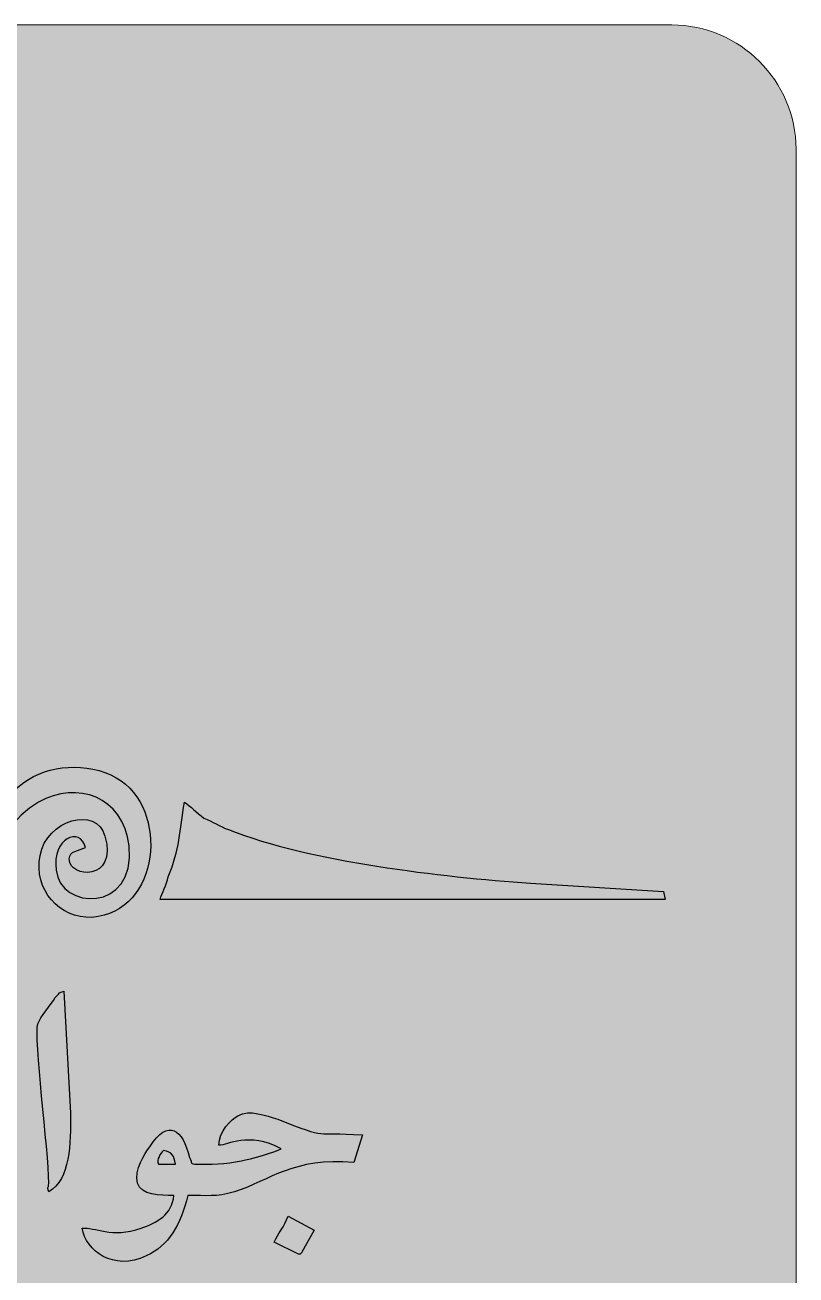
# Model space of a CAD drawing. Header units: millimetres. Extents: x -355.9 to -255.9, y -181.3 to -81.3.
# Drawn here: x -287.7 to -255.9, y -133 to -81.3 of the extents above; entities that cross this region are included whole.
import ezdxf

# ---------------------------------------------------------------- set-up
doc = ezdxf.new("R2010")
doc.units = ezdxf.units.MM
doc.header["$MEASUREMENT"] = 0
doc.layers.add('Layer 1', color=7, linetype='Continuous')

msp = doc.modelspace()

# ---------------------------------------------------------------- hatches: boundary and pattern name
at = {"layer": 'Layer 1', "true_color": 0xfff212}
h = msp.add_hatch(color=2, dxfattribs=at)
edge = h.paths.add_edge_path()
edge.add_spline(control_points=[(-261.0166, -81.3447), (-261.0166, -81.3447), (-350.7462, -81.3447), (-350.7462, -81.3447), (-353.5706, -81.3447), (-355.8814, -83.6554), (-355.8814, -86.4799), (-355.8814, -86.4799), (-355.8814, -176.2094), (-355.8814, -176.2094), (-355.8814, -179.0339), (-353.5706, -181.3446), (-350.7462, -181.3446), (-350.7462, -181.3446), (-261.0166, -181.3446), (-261.0166, -181.3446), (-258.1922, -181.3446), (-255.8814, -179.0339), (-255.8814, -176.2094), (-255.8814, -176.2094), (-255.8814, -86.4799), (-255.8814, -86.4799), (-255.8814, -83.6554), (-258.1922, -81.3447), (-261.0166, -81.3447)], knot_values=[0, 0, 0, 0, 0.125, 0.125, 0.125, 0.25, 0.25, 0.25, 0.375, 0.375, 0.375, 0.5, 0.5, 0.5, 0.625, 0.625, 0.625, 0.75, 0.75, 0.75, 0.875, 0.875, 0.875, 1, 1, 1, 1], degree=3, periodic=1)
at = {"layer": 'Layer 1', "true_color": 0x373435}
h = msp.add_hatch(color=250, dxfattribs=at)
edge = h.paths.add_edge_path()
edge.add_spline(control_points=[(-292.0916, -118.0127), (-289.6759, -118.0798), (-289.2733, -114.6575), (-287.1931, -113.4497), (-285.5827, -112.5773), (-283.7037, -113.1813), (-283.4353, -115.2615), (-283.1669, -118.0798), (-286.3207, -117.8785), (-286.4549, -116.268), (-286.6563, -114.9259), (-285.4484, -114.4562), (-285.2471, -115.3285), (-285.5155, -115.4627), (-285.9181, -115.4627), (-285.9181, -115.7983), (-285.9181, -116.6035), (-283.905, -116.7377), (-284.4419, -114.8588), (-284.7774, -113.5839), (-286.8576, -114.1878), (-287.126, -115.6641), (-287.3944, -117.0732), (-286.3207, -118.2811), (-284.9787, -118.214), (-282.1604, -118.0127), (-281.7577, -113.7181), (-283.9721, -112.4431), (-285.18, -111.7721), (-286.7905, -111.9063), (-287.7971, -112.6444), (-289.5417, -113.9193), (-289.8773, -116.1338), (-292.0916, -118.0127)], knot_values=[0, 0, 0, 0, 0.0909091, 0.0909091, 0.0909091, 0.1818182, 0.1818182, 0.1818182, 0.2727273, 0.2727273, 0.2727273, 0.3636364, 0.3636364, 0.3636364, 0.4545455, 0.4545455, 0.4545455, 0.5454545, 0.5454545, 0.5454545, 0.6363636, 0.6363636, 0.6363636, 0.7272727, 0.7272727, 0.7272727, 0.8181818, 0.8181818, 0.8181818, 0.9090909, 0.9090909, 0.9090909, 1, 1, 1, 1], degree=3, periodic=1)
h = msp.add_hatch(color=250, dxfattribs=at)
edge = h.paths.add_edge_path()
edge.add_spline(control_points=[(-282.1604, -117.4758), (-282.1604, -117.4758), (-261.2912, -117.4758), (-261.2912, -117.4758), (-261.2912, -117.4758), (-261.3583, -117.1403), (-261.3583, -117.1403), (-261.3583, -117.1403), (-266.8608, -116.8048), (-266.8608, -116.8048), (-270.5515, -116.5364), (-275.9197, -115.9325), (-279.342, -114.5904), (-279.6776, -114.4562), (-280.013, -114.2549), (-280.3486, -114.1207), (-280.684, -113.8523), (-280.8854, -113.6509), (-281.1538, -113.4497), (-281.3551, -114.6575), (-281.3551, -115.3957), (-281.8248, -116.5364), (-281.8919, -116.8719), (-282.0932, -117.2074), (-282.1604, -117.4758)], knot_values=[0, 0, 0, 0, 0.125, 0.125, 0.125, 0.25, 0.25, 0.25, 0.375, 0.375, 0.375, 0.5, 0.5, 0.5, 0.625, 0.625, 0.625, 0.75, 0.75, 0.75, 0.875, 0.875, 0.875, 1, 1, 1, 1], degree=3, periodic=1)
h = msp.add_hatch(color=250, dxfattribs=at)
edge = h.paths.add_edge_path()
edge.add_spline(control_points=[(-286.1346, -121.2609), (-286.4051, -121.3511), (-286.2248, -121.2609), (-286.4953, -121.5314), (-286.6757, -121.802), (-287.1265, -122.343), (-287.2167, -122.6135), (-287.3971, -123.1546), (-286.7658, -127.8436), (-286.7658, -129.1962), (-286.7658, -129.4667), (-286.856, -129.2864), (-286.7658, -129.5569), (-285.8641, -129.0158), (-285.8641, -127.5731), (-285.8641, -126.3106), (-285.8641, -126.3106), (-286.1346, -121.2609), (-286.1346, -121.2609)], knot_values=[0, 0, 0, 0, 0.1666667, 0.1666667, 0.1666667, 0.3333333, 0.3333333, 0.3333333, 0.5, 0.5, 0.5, 0.6666667, 0.6666667, 0.6666667, 0.8333333, 0.8333333, 0.8333333, 1, 1, 1, 1], degree=3, periodic=1)
h = msp.add_hatch(color=250, dxfattribs=at)
edge = h.paths.add_edge_path()
edge.add_spline(control_points=[(-278.8039, -128.2726), (-279.4472, -128.4155), (-280.0906, -128.4155), (-280.7339, -128.4155), (-280.9483, -128.3441), (-280.8054, -128.4155), (-280.9483, -128.1296), (-281.2342, -126.9859), (-281.8061, -126.4856), (-282.5924, -127.7007), (-282.8068, -127.9867), (-283.2357, -128.63), (-283.0927, -129.2018), (-282.9498, -129.7022), (-282.1635, -129.7022), (-281.5917, -129.7022), (-281.6631, -130.4885), (-282.3065, -130.8459), (-282.9498, -131.0603), (-284.1649, -131.4892), (-284.8797, -130.9888), (-285.3801, -131.0603), (-285.2371, -131.9895), (-284.0935, -132.8473), (-282.7353, -132.204), (-281.8061, -131.7751), (-281.3057, -130.9173), (-281.0198, -129.7022), (-280.2335, -129.7022), (-279.8761, -129.7737), (-279.0898, -129.5592), (-277.5888, -129.0589), (-276.6595, -128.1296), (-274.1577, -128.3441), (-274.1577, -128.3441), (-273.8003, -127.2004), (-273.8003, -127.2004), (-275.9447, -127.0574), (-275.087, -127.4148), (-277.3028, -126.5571), (-277.8032, -126.4141), (-278.4465, -126.1282), (-278.9469, -126.4141), (-279.2328, -126.5571), (-279.7332, -127.0574), (-279.7332, -127.6293), (-279.3758, -127.6293), (-278.518, -127.0574), (-277.1599, -127.7722), (-277.3743, -127.9152), (-278.4465, -128.2011), (-278.8039, -128.2726)], knot_values=[0, 0, 0, 0, 0.0588235, 0.0588235, 0.0588235, 0.1176471, 0.1176471, 0.1176471, 0.1764706, 0.1764706, 0.1764706, 0.2352941, 0.2352941, 0.2352941, 0.2941176, 0.2941176, 0.2941176, 0.3529412, 0.3529412, 0.3529412, 0.4117647, 0.4117647, 0.4117647, 0.4705882, 0.4705882, 0.4705882, 0.5294118, 0.5294118, 0.5294118, 0.5882353, 0.5882353, 0.5882353, 0.6470588, 0.6470588, 0.6470588, 0.7058824, 0.7058824, 0.7058824, 0.7647059, 0.7647059, 0.7647059, 0.8235294, 0.8235294, 0.8235294, 0.8823529, 0.8823529, 0.8823529, 0.9411765, 0.9411765, 0.9411765, 1, 1, 1, 1], degree=3, periodic=1)
h = msp.add_hatch(color=250, dxfattribs=at)
edge = h.paths.add_edge_path()
edge.add_spline(control_points=[(-282.235, -128.4155), (-282.3065, -128.2011), (-282.1635, -127.9867), (-282.0205, -127.8437), (-281.6631, -127.9152), (-281.5917, -128.0581), (-281.5202, -128.4155), (-281.5202, -128.4155), (-282.235, -128.4155), (-282.235, -128.4155)], knot_values=[0, 0, 0, 0, 0.3333333, 0.3333333, 0.3333333, 0.6666667, 0.6666667, 0.6666667, 1, 1, 1, 1], degree=3, periodic=1)
h = msp.add_hatch(color=250, dxfattribs=at)
edge = h.paths.add_edge_path()
edge.add_spline(control_points=[(-276.4451, -132.1325), (-276.3736, -132.1325), (-276.3736, -132.1325), (-276.3021, -132.061), (-276.3021, -131.9895), (-276.2306, -131.9181), (-276.2306, -131.9181), (-276.2306, -131.9181), (-275.8018, -131.1318), (-275.8018, -131.1318), (-275.8018, -131.1318), (-276.874, -130.5599), (-276.874, -130.5599), (-277.0169, -130.9888), (-277.3028, -131.2747), (-277.4458, -131.6321), (-277.4458, -131.6321), (-276.4451, -132.1325), (-276.4451, -132.1325)], knot_values=[0, 0, 0, 0, 0.1666667, 0.1666667, 0.1666667, 0.3333333, 0.3333333, 0.3333333, 0.5, 0.5, 0.5, 0.6666667, 0.6666667, 0.6666667, 0.8333333, 0.8333333, 0.8333333, 1, 1, 1, 1], degree=3, periodic=1)

# ---------------------------------------------------------------- linework, layer by layer
at = {"layer": 'Layer 1', "color": 250, "lineweight": 18}
msp.add_open_spline([(-261.0166, -81.3447), (-261.0166, -81.3447), (-350.7462, -81.3447), (-350.7462, -81.3447), (-353.5706, -81.3447), (-355.8814, -83.6554), (-355.8814, -86.4799), (-355.8814, -86.4799), (-355.8814, -176.2094), (-355.8814, -176.2094), (-355.8814, -179.0339), (-353.5706, -181.3446), (-350.7462, -181.3446), (-350.7462, -181.3446), (-261.0166, -181.3446), (-261.0166, -181.3446), (-258.1922, -181.3446), (-255.8814, -179.0339), (-255.8814, -176.2094), (-255.8814, -176.2094), (-255.8814, -86.4799), (-255.8814, -86.4799), (-255.8814, -83.6554), (-258.1922, -81.3447), (-261.0166, -81.3447)], degree=3, knots=[0, 0, 0, 0, 0.125, 0.125, 0.125, 0.25, 0.25, 0.25, 0.375, 0.375, 0.375, 0.5, 0.5, 0.5, 0.625, 0.625, 0.625, 0.75, 0.75, 0.75, 0.875, 0.875, 0.875, 1, 1, 1, 1], dxfattribs=at)
at = {"layer": 'Layer 1', "color": 250}
for points, knots in [([(-292.0916, -118.0127), (-289.6759, -118.0798), (-289.2733, -114.6575), (-287.1931, -113.4497), (-285.5827, -112.5773), (-283.7037, -113.1813), (-283.4353, -115.2615), (-283.1669, -118.0798), (-286.3207, -117.8785), (-286.4549, -116.268), (-286.6563, -114.9259), (-285.4484, -114.4562), (-285.2471, -115.3285), (-285.5155, -115.4627), (-285.9181, -115.4627), (-285.9181, -115.7983), (-285.9181, -116.6035), (-283.905, -116.7377), (-284.4419, -114.8588), (-284.7774, -113.5839), (-286.8576, -114.1878), (-287.126, -115.6641), (-287.3944, -117.0732), (-286.3207, -118.2811), (-284.9787, -118.214), (-282.1604, -118.0127), (-281.7577, -113.7181), (-283.9721, -112.4431), (-285.18, -111.7721), (-286.7905, -111.9063), (-287.7971, -112.6444), (-289.5417, -113.9193), (-289.8773, -116.1338), (-292.0916, -118.0127)], [0, 0, 0, 0, 0.0909091, 0.0909091, 0.0909091, 0.1818182, 0.1818182, 0.1818182, 0.2727273, 0.2727273, 0.2727273, 0.3636364, 0.3636364, 0.3636364, 0.4545455, 0.4545455, 0.4545455, 0.5454545, 0.5454545, 0.5454545, 0.6363636, 0.6363636, 0.6363636, 0.7272727, 0.7272727, 0.7272727, 0.8181818, 0.8181818, 0.8181818, 0.9090909, 0.9090909, 0.9090909, 1, 1, 1, 1]), ([(-282.1604, -117.4758), (-282.1604, -117.4758), (-261.2912, -117.4758), (-261.2912, -117.4758), (-261.2912, -117.4758), (-261.3583, -117.1403), (-261.3583, -117.1403), (-261.3583, -117.1403), (-266.8608, -116.8048), (-266.8608, -116.8048), (-270.5515, -116.5364), (-275.9197, -115.9325), (-279.342, -114.5904), (-279.6776, -114.4562), (-280.013, -114.2549), (-280.3486, -114.1207), (-280.684, -113.8523), (-280.8854, -113.6509), (-281.1538, -113.4497), (-281.3551, -114.6575), (-281.3551, -115.3957), (-281.8248, -116.5364), (-281.8919, -116.8719), (-282.0932, -117.2074), (-282.1604, -117.4758)], [0, 0, 0, 0, 0.125, 0.125, 0.125, 0.25, 0.25, 0.25, 0.375, 0.375, 0.375, 0.5, 0.5, 0.5, 0.625, 0.625, 0.625, 0.75, 0.75, 0.75, 0.875, 0.875, 0.875, 1, 1, 1, 1]), ([(-286.1346, -121.2609), (-286.4051, -121.3511), (-286.2248, -121.2609), (-286.4953, -121.5314), (-286.6757, -121.802), (-287.1265, -122.343), (-287.2167, -122.6135), (-287.3971, -123.1546), (-286.7658, -127.8436), (-286.7658, -129.1962), (-286.7658, -129.4667), (-286.856, -129.2864), (-286.7658, -129.5569), (-285.8641, -129.0158), (-285.8641, -127.5731), (-285.8641, -126.3106), (-285.8641, -126.3106), (-286.1346, -121.2609), (-286.1346, -121.2609)], [0, 0, 0, 0, 0.1666667, 0.1666667, 0.1666667, 0.3333333, 0.3333333, 0.3333333, 0.5, 0.5, 0.5, 0.6666667, 0.6666667, 0.6666667, 0.8333333, 0.8333333, 0.8333333, 1, 1, 1, 1]), ([(-278.8039, -128.2726), (-279.4472, -128.4155), (-280.0906, -128.4155), (-280.7339, -128.4155), (-280.9483, -128.3441), (-280.8054, -128.4155), (-280.9483, -128.1296), (-281.2342, -126.9859), (-281.8061, -126.4856), (-282.5924, -127.7007), (-282.8068, -127.9867), (-283.2357, -128.63), (-283.0927, -129.2018), (-282.9498, -129.7022), (-282.1635, -129.7022), (-281.5917, -129.7022), (-281.6631, -130.4885), (-282.3065, -130.8459), (-282.9498, -131.0603), (-284.1649, -131.4892), (-284.8797, -130.9888), (-285.3801, -131.0603), (-285.2371, -131.9895), (-284.0935, -132.8473), (-282.7353, -132.204), (-281.8061, -131.7751), (-281.3057, -130.9173), (-281.0198, -129.7022), (-280.2335, -129.7022), (-279.8761, -129.7737), (-279.0898, -129.5592), (-277.5888, -129.0589), (-276.6595, -128.1296), (-274.1577, -128.3441), (-274.1577, -128.3441), (-273.8003, -127.2004), (-273.8003, -127.2004), (-275.9447, -127.0574), (-275.087, -127.4148), (-277.3028, -126.5571), (-277.8032, -126.4141), (-278.4465, -126.1282), (-278.9469, -126.4141), (-279.2328, -126.5571), (-279.7332, -127.0574), (-279.7332, -127.6293), (-279.3758, -127.6293), (-278.518, -127.0574), (-277.1599, -127.7722), (-277.3743, -127.9152), (-278.4465, -128.2011), (-278.8039, -128.2726)], [0, 0, 0, 0, 0.0588235, 0.0588235, 0.0588235, 0.1176471, 0.1176471, 0.1176471, 0.1764706, 0.1764706, 0.1764706, 0.2352941, 0.2352941, 0.2352941, 0.2941176, 0.2941176, 0.2941176, 0.3529412, 0.3529412, 0.3529412, 0.4117647, 0.4117647, 0.4117647, 0.4705882, 0.4705882, 0.4705882, 0.5294118, 0.5294118, 0.5294118, 0.5882353, 0.5882353, 0.5882353, 0.6470588, 0.6470588, 0.6470588, 0.7058824, 0.7058824, 0.7058824, 0.7647059, 0.7647059, 0.7647059, 0.8235294, 0.8235294, 0.8235294, 0.8823529, 0.8823529, 0.8823529, 0.9411765, 0.9411765, 0.9411765, 1, 1, 1, 1]), ([(-282.235, -128.4155), (-282.3065, -128.2011), (-282.1635, -127.9867), (-282.0205, -127.8437), (-281.6631, -127.9152), (-281.5917, -128.0581), (-281.5202, -128.4155), (-281.5202, -128.4155), (-282.235, -128.4155), (-282.235, -128.4155)], [0, 0, 0, 0, 0.3333333, 0.3333333, 0.3333333, 0.6666667, 0.6666667, 0.6666667, 1, 1, 1, 1]), ([(-276.4451, -132.1325), (-276.3736, -132.1325), (-276.3736, -132.1325), (-276.3021, -132.061), (-276.3021, -131.9895), (-276.2306, -131.9181), (-276.2306, -131.9181), (-276.2306, -131.9181), (-275.8018, -131.1318), (-275.8018, -131.1318), (-275.8018, -131.1318), (-276.874, -130.5599), (-276.874, -130.5599), (-277.0169, -130.9888), (-277.3028, -131.2747), (-277.4458, -131.6321), (-277.4458, -131.6321), (-276.4451, -132.1325), (-276.4451, -132.1325)], [0, 0, 0, 0, 0.1666667, 0.1666667, 0.1666667, 0.3333333, 0.3333333, 0.3333333, 0.5, 0.5, 0.5, 0.6666667, 0.6666667, 0.6666667, 0.8333333, 0.8333333, 0.8333333, 1, 1, 1, 1])]:
    msp.add_open_spline(points, degree=3, knots=knots, dxfattribs=at)

doc.saveas('drawing.dxf')
